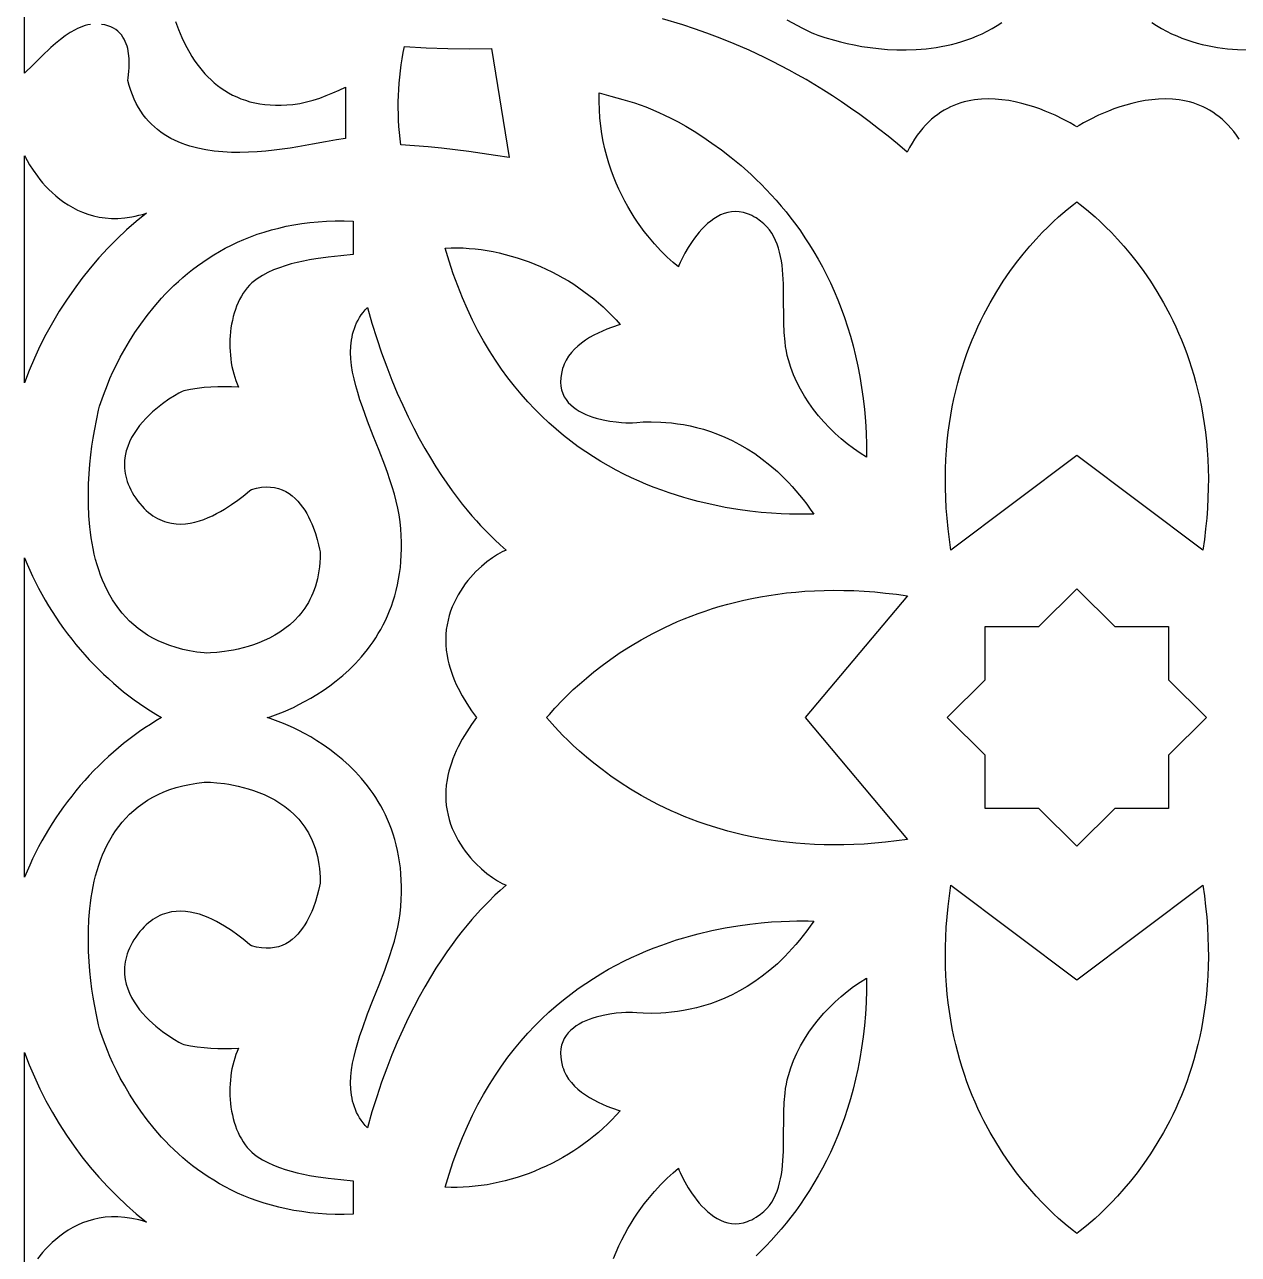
# Model space of a CAD drawing. Extents: x -270 to 270, y -847 to 847.
# Drawn here: x -67.5 to 10.4, y 166.7 to 245.7 of the extents above; entities that cross this region are included whole.
import ezdxf

# ---------------------------------------------------------------- set-up
doc = ezdxf.new("R2010")
doc.units = 0
doc.layers.add('LAYER_1', color=18, linetype='CONTINUOUS')

msp = doc.modelspace()

# ---------------------------------------------------------------- linework, layer by layer
at = {"layer": 'LAYER_1'}
for points in [[(-63.269, 245.667), (-63.44, 245.636), (-63.609, 245.594), (-63.776, 245.541), (-63.941, 245.48), (-64.105, 245.409), (-64.267, 245.329), (-64.586, 245.147), (-64.9, 244.937), (-65.208, 244.705), (-65.51, 244.454), (-65.807, 244.189), (-66.388, 243.635), (-66.951, 243.078), (-67.5, 242.554), (-67.5, 261.28)], [(-57.811, 245.851), (-57.623, 245.34), (-57.411, 244.833), (-57.174, 244.335), (-56.908, 243.849), (-56.765, 243.612), (-56.614, 243.379), (-56.456, 243.152), (-56.29, 242.931), (-56.115, 242.715), (-55.933, 242.506), (-55.742, 242.305), (-55.543, 242.111), (-55.335, 241.926), (-55.119, 241.749), (-54.893, 241.582), (-54.658, 241.424), (-54.413, 241.277), (-54.159, 241.141), (-53.895, 241.016), (-53.621, 240.903), (-53.336, 240.803), (-53.042, 240.715), (-52.736, 240.641), (-52.42, 240.581), (-52.093, 240.535), (-51.755, 240.504), (-51.406, 240.489), (-51.045, 240.49), (-50.672, 240.508), (-50.288, 240.542), (-49.851, 240.606), (-49.418, 240.697), (-48.99, 240.813), (-48.566, 240.95), (-48.147, 241.106), (-47.734, 241.277), (-47.326, 241.461), (-46.924, 241.654), (-46.924, 238.359), (-47.494, 238.272), (-48.206, 238.141), (-49.038, 237.984), (-49.968, 237.82), (-50.463, 237.74), (-50.974, 237.667), (-51.499, 237.6), (-52.035, 237.544), (-52.58, 237.5), (-53.13, 237.47), (-53.683, 237.457), (-54.235, 237.463), (-54.786, 237.491), (-55.331, 237.542), (-55.868, 237.62), (-56.394, 237.726), (-56.652, 237.791), (-56.906, 237.863), (-57.157, 237.944), (-57.403, 238.034), (-57.644, 238.132), (-57.88, 238.239), (-58.111, 238.356), (-58.336, 238.483), (-58.555, 238.619), (-58.768, 238.766), (-58.974, 238.924), (-59.172, 239.092), (-59.364, 239.272), (-59.547, 239.463), (-59.723, 239.666), (-59.89, 239.881), (-60.048, 240.108), (-60.197, 240.348), (-60.336, 240.601), (-60.466, 240.868), (-60.585, 241.147), (-60.694, 241.441), (-60.792, 241.749), (-60.879, 242.071), (-60.862, 242.25), (-60.817, 242.643), (-60.799, 242.899), (-60.791, 243.183), (-60.799, 243.487), (-60.83, 243.801), (-60.888, 244.117), (-60.93, 244.274), (-60.981, 244.427), (-61.041, 244.577), (-61.112, 244.722), (-61.195, 244.862), (-61.29, 244.994), (-61.397, 245.118), (-61.518, 245.234), (-61.654, 245.339), (-61.804, 245.433), (-61.97, 245.514), (-62.152, 245.582), (-62.352, 245.636), (-62.569, 245.674)], [(10.403, 238.314), (10.234, 238.561), (10.06, 238.794), (9.881, 239.012), (9.698, 239.215), (9.51, 239.406), (9.318, 239.583), (9.122, 239.746), (8.923, 239.898), (8.721, 240.037), (8.515, 240.164), (8.307, 240.279), (8.096, 240.383), (7.882, 240.477), (7.667, 240.559), (7.45, 240.632), (7.232, 240.695), (7.012, 240.748), (6.791, 240.793), (6.57, 240.828), (6.348, 240.855), (6.126, 240.875), (5.682, 240.89), (5.24, 240.878), (4.803, 240.84), (4.372, 240.781), (3.949, 240.702), (3.536, 240.606), (3.136, 240.497), (2.751, 240.376), (2.382, 240.248), (2.031, 240.114), (1.701, 239.978), (1.394, 239.842), (0.856, 239.582), (0.434, 239.359), (0.143, 239.193), (-0.001, 239.108), (-0.145, 239.193), (-0.435, 239.359), (-0.858, 239.582), (-1.396, 239.842), (-1.703, 239.978), (-2.033, 240.114), (-2.383, 240.248), (-2.752, 240.376), (-3.138, 240.497), (-3.538, 240.606), (-3.95, 240.702), (-4.373, 240.781), (-4.805, 240.84), (-5.242, 240.878), (-5.684, 240.89), (-6.128, 240.875), (-6.35, 240.855), (-6.572, 240.828), (-6.793, 240.793), (-7.014, 240.748), (-7.234, 240.695), (-7.452, 240.632), (-7.669, 240.559), (-7.884, 240.477), (-8.097, 240.383), (-8.308, 240.279), (-8.517, 240.164), (-8.722, 240.037), (-8.925, 239.898), (-9.124, 239.746), (-9.32, 239.583), (-9.512, 239.406), (-9.7, 239.215), (-9.883, 239.012), (-10.062, 238.794), (-10.236, 238.561), (-10.405, 238.314), (-10.569, 238.052), (-10.727, 237.774), (-10.879, 237.481), (-11.496, 238.003), (-12.109, 238.504), (-12.717, 238.983), (-13.321, 239.443), (-13.919, 239.883), (-14.512, 240.303), (-15.098, 240.704), (-15.678, 241.087), (-16.251, 241.452), (-16.816, 241.8), (-17.374, 242.13), (-17.924, 242.444), (-18.465, 242.743), (-18.997, 243.025), (-19.52, 243.293), (-20.033, 243.547), (-21.028, 244.012), (-21.98, 244.425), (-22.884, 244.79), (-23.737, 245.111), (-24.537, 245.392), (-25.28, 245.636), (-26.582, 246.032)], [(-18.597, 245.971), (-17.597, 245.43), (-17.181, 245.218), (-16.997, 245.133), (-16.829, 245.066), (-16.611, 244.986), (-16.174, 244.839), (-15.541, 244.652), (-15.16, 244.552), (-14.739, 244.452), (-14.281, 244.355), (-13.79, 244.264), (-13.269, 244.184), (-12.72, 244.118), (-12.147, 244.068), (-11.553, 244.039), (-10.941, 244.033), (-10.314, 244.053), (-9.674, 244.105), (-9.351, 244.143), (-9.026, 244.19), (-8.7, 244.246), (-8.372, 244.311), (-8.044, 244.387), (-7.715, 244.474), (-7.386, 244.571), (-7.058, 244.68), (-6.731, 244.8), (-6.405, 244.933), (-6.08, 245.078), (-5.757, 245.236), (-5.437, 245.408), (-5.12, 245.594), (-4.805, 245.794)], [(4.803, 245.794), (5.118, 245.594), (5.435, 245.408), (5.756, 245.236), (6.078, 245.078), (6.403, 244.933), (6.729, 244.8), (7.056, 244.68), (7.385, 244.571), (7.713, 244.474), (8.042, 244.387), (8.37, 244.311), (8.698, 244.246), (9.025, 244.19), (9.35, 244.143), (9.673, 244.105), (10.312, 244.053), (10.939, 244.033)], [(-29.722, 166.477), (-29.555, 166.889), (-29.379, 167.287), (-29.195, 167.672), (-29.003, 168.044), (-28.804, 168.402), (-28.6, 168.747), (-28.391, 169.078), (-28.179, 169.396), (-27.964, 169.7), (-27.748, 169.99), (-27.531, 170.267), (-27.1, 170.78), (-26.679, 171.236), (-26.276, 171.638), (-25.9, 171.983), (-25.557, 172.271), (-25.525, 172.179), (-25.444, 171.991), (-25.317, 171.724), (-25.145, 171.397), (-24.931, 171.028), (-24.676, 170.635), (-24.534, 170.435), (-24.383, 170.235), (-24.222, 170.039), (-24.052, 169.847), (-23.873, 169.663), (-23.686, 169.489), (-23.49, 169.327), (-23.286, 169.179), (-23.075, 169.047), (-22.856, 168.935), (-22.629, 168.843), (-22.395, 168.774), (-22.154, 168.731), (-21.907, 168.715), (-21.653, 168.729), (-21.393, 168.776), (-21.26, 168.812), (-21.126, 168.857), (-20.991, 168.911), (-20.854, 168.974), (-20.716, 169.048), (-20.577, 169.131), (-20.294, 169.329), (-20.085, 169.504), (-19.896, 169.693), (-19.727, 169.894), (-19.577, 170.108), (-19.444, 170.333), (-19.328, 170.568), (-19.226, 170.814), (-19.139, 171.069), (-19.065, 171.332), (-19.003, 171.604), (-18.952, 171.883), (-18.911, 172.168), (-18.854, 172.756), (-18.824, 173.363), (-18.809, 174.609), (-18.807, 175.239), (-18.797, 175.865), (-18.771, 176.483), (-18.719, 177.088), (-18.681, 177.383), (-18.634, 177.673), (-18.576, 177.956), (-18.507, 178.233), (-18.356, 178.718), (-18.176, 179.195), (-17.969, 179.662), (-17.735, 180.119), (-17.477, 180.565), (-17.196, 180.998), (-16.894, 181.419), (-16.573, 181.826), (-16.233, 182.218), (-15.877, 182.595), (-15.507, 182.955), (-15.123, 183.299), (-14.728, 183.624), (-14.322, 183.93), (-13.909, 184.216), (-13.489, 184.482), (-13.496, 183.692), (-13.523, 182.92), (-13.568, 182.164), (-13.631, 181.426), (-13.711, 180.704), (-13.809, 179.999), (-13.922, 179.311), (-14.05, 178.639), (-14.194, 177.982), (-14.352, 177.342), (-14.524, 176.718), (-14.709, 176.109), (-14.906, 175.516), (-15.116, 174.938), (-15.336, 174.375), (-15.568, 173.827), (-15.81, 173.294), (-16.061, 172.776), (-16.321, 172.272), (-16.59, 171.783), (-16.866, 171.308), (-17.149, 170.847), (-17.44, 170.399), (-17.736, 169.966), (-18.037, 169.545), (-18.343, 169.139), (-18.654, 168.745), (-18.968, 168.365), (-19.285, 167.997), (-19.605, 167.643), (-19.926, 167.3), (-20.249, 166.97), (-20.572, 166.653)], [(-67.5, 165.145), (-67.5, 179.71), (-67.2, 178.918), (-66.871, 178.134), (-66.513, 177.361), (-66.128, 176.6), (-65.716, 175.851), (-65.278, 175.116), (-64.816, 174.397), (-64.33, 173.694), (-63.82, 173.009), (-63.289, 172.343), (-62.736, 171.697), (-62.164, 171.074), (-61.572, 170.473), (-60.962, 169.897), (-60.334, 169.347), (-59.69, 168.823), (-59.931, 168.896), (-60.168, 168.96), (-60.631, 169.059), (-61.078, 169.124), (-61.51, 169.155), (-61.926, 169.155), (-62.326, 169.126), (-62.712, 169.07), (-63.081, 168.99), (-63.436, 168.887), (-63.776, 168.764), (-64.1, 168.622), (-64.409, 168.464), (-64.703, 168.292), (-64.982, 168.107), (-65.246, 167.913), (-65.495, 167.711), (-65.73, 167.504), (-65.949, 167.292), (-66.154, 167.08), (-66.344, 166.868), (-66.681, 166.454)]]:
    msp.add_lwpolyline(points, dxfattribs=at)
for points in [[(-41.743, 244.174), (-40.345, 244.13), (-38.947, 244.115), (-37.549, 244.13), (-36.42, 237.127), (-37.283, 237.269), (-38.148, 237.4), (-39.014, 237.52), (-39.882, 237.629), (-40.752, 237.726), (-41.622, 237.812), (-42.493, 237.887), (-43.365, 237.951), (-43.414, 238.341), (-43.454, 238.734), (-43.486, 239.128), (-43.51, 239.523), (-43.525, 239.919), (-43.532, 240.316), (-43.53, 240.713), (-43.52, 241.109), (-43.502, 241.506), (-43.475, 241.902), (-43.44, 242.297), (-43.396, 242.69), (-43.345, 243.083), (-43.284, 243.473), (-43.216, 243.861), (-43.139, 244.247)], [(-29.888, 241.075), (-29.135, 240.865), (-28.387, 240.641), (-28.016, 240.517), (-27.649, 240.383), (-27.356, 240.266), (-26.807, 240.026), (-26.448, 239.856), (-26.039, 239.652), (-25.584, 239.411), (-25.089, 239.133), (-24.559, 238.817), (-23.998, 238.461), (-23.41, 238.063), (-22.802, 237.623), (-22.176, 237.139), (-21.539, 236.61), (-20.895, 236.035), (-20.572, 235.729), (-20.249, 235.412), (-19.926, 235.082), (-19.605, 234.74), (-19.285, 234.385), (-18.968, 234.017), (-18.654, 233.637), (-18.343, 233.243), (-18.037, 232.837), (-17.736, 232.417), (-17.44, 231.983), (-17.149, 231.536), (-16.866, 231.074), (-16.59, 230.599), (-16.321, 230.11), (-16.061, 229.606), (-15.81, 229.088), (-15.568, 228.555), (-15.336, 228.007), (-15.116, 227.444), (-14.906, 226.866), (-14.709, 226.273), (-14.524, 225.664), (-14.352, 225.04), (-14.194, 224.4), (-14.05, 223.744), (-13.922, 223.071), (-13.809, 222.383), (-13.711, 221.678), (-13.631, 220.956), (-13.568, 220.218), (-13.523, 219.462), (-13.496, 218.69), (-13.489, 217.9), (-13.909, 218.166), (-14.322, 218.452), (-14.728, 218.758), (-15.123, 219.084), (-15.507, 219.427), (-15.877, 219.787), (-16.233, 220.164), (-16.573, 220.556), (-16.894, 220.963), (-17.196, 221.384), (-17.477, 221.817), (-17.735, 222.263), (-17.969, 222.72), (-18.176, 223.187), (-18.356, 223.664), (-18.507, 224.149), (-18.576, 224.426), (-18.634, 224.71), (-18.681, 224.999), (-18.719, 225.294), (-18.771, 225.899), (-18.797, 226.517), (-18.807, 227.143), (-18.809, 227.773), (-18.824, 229.02), (-18.854, 229.626), (-18.911, 230.214), (-18.952, 230.5), (-19.003, 230.778), (-19.065, 231.05), (-19.139, 231.313), (-19.226, 231.568), (-19.328, 231.814), (-19.444, 232.049), (-19.577, 232.274), (-19.727, 232.488), (-19.896, 232.689), (-20.085, 232.878), (-20.294, 233.053), (-20.577, 233.251), (-20.716, 233.335), (-20.854, 233.408), (-20.991, 233.471), (-21.126, 233.526), (-21.26, 233.57), (-21.393, 233.606), (-21.653, 233.653), (-21.907, 233.667), (-22.154, 233.652), (-22.395, 233.608), (-22.629, 233.54), (-22.856, 233.448), (-23.075, 233.335), (-23.286, 233.203), (-23.49, 233.055), (-23.686, 232.893), (-23.873, 232.719), (-24.052, 232.535), (-24.222, 232.344), (-24.383, 232.147), (-24.534, 231.948), (-24.676, 231.747), (-24.931, 231.354), (-25.145, 230.985), (-25.317, 230.658), (-25.444, 230.392), (-25.525, 230.203), (-25.557, 230.111), (-25.9, 230.4), (-26.276, 230.745), (-26.679, 231.146), (-27.1, 231.603), (-27.531, 232.115), (-27.748, 232.392), (-27.964, 232.682), (-28.179, 232.986), (-28.391, 233.304), (-28.6, 233.635), (-28.804, 233.98), (-29.003, 234.338), (-29.195, 234.71), (-29.379, 235.095), (-29.555, 235.493), (-29.722, 235.905), (-29.878, 236.329), (-30.023, 236.767), (-30.155, 237.218), (-30.273, 237.682), (-30.377, 238.159), (-30.465, 238.649), (-30.537, 239.152), (-30.591, 239.668), (-30.627, 240.197), (-30.643, 240.738), (-30.639, 241.292)], [(-67.45, 237.133), (-67.343, 236.933), (-67.18, 236.654), (-66.959, 236.313), (-66.681, 235.928), (-66.52, 235.724), (-66.344, 235.514), (-66.154, 235.302), (-65.949, 235.09), (-65.73, 234.879), (-65.495, 234.671), (-65.246, 234.469), (-64.982, 234.275), (-64.703, 234.091), (-64.409, 233.918), (-64.1, 233.76), (-63.776, 233.619), (-63.436, 233.495), (-63.081, 233.392), (-62.712, 233.312), (-62.326, 233.256), (-61.926, 233.227), (-61.51, 233.227), (-61.078, 233.258), (-60.631, 233.323), (-60.402, 233.368), (-60.168, 233.422), (-59.931, 233.486), (-59.69, 233.559), (-60.334, 233.036), (-60.962, 232.485), (-61.572, 231.909), (-62.164, 231.308), (-62.736, 230.685), (-63.289, 230.039), (-63.82, 229.374), (-64.33, 228.689), (-64.816, 227.986), (-65.278, 227.266), (-65.716, 226.531), (-66.128, 225.782), (-66.513, 225.021), (-66.871, 224.248), (-67.2, 223.465), (-67.5, 222.672), (-67.5, 237.237)], [(0.216, 234.125), (0.616, 233.802), (1.169, 233.323), (1.494, 233.025), (1.845, 232.688), (2.218, 232.31), (2.611, 231.892), (3.018, 231.434), (3.436, 230.935), (3.862, 230.395), (4.29, 229.813), (4.718, 229.19), (5.14, 228.524), (5.555, 227.817), (5.957, 227.067), (6.152, 226.676), (6.342, 226.274), (6.527, 225.861), (6.707, 225.438), (6.881, 225.004), (7.048, 224.558), (7.208, 224.102), (7.36, 223.635), (7.505, 223.157), (7.641, 222.668), (7.768, 222.168), (7.885, 221.656), (7.993, 221.134), (8.09, 220.6), (8.176, 220.055), (8.251, 219.499), (8.314, 218.932), (8.364, 218.353), (8.401, 217.763), (8.425, 217.161), (8.436, 216.548), (8.431, 215.924), (8.412, 215.288), (8.378, 214.641), (8.328, 213.981), (8.261, 213.311), (8.178, 212.628), (8.077, 211.934), (-0.001, 218.017), (-8.079, 211.934), (-8.179, 212.628), (-8.263, 213.311), (-8.329, 213.981), (-8.38, 214.641), (-8.414, 215.288), (-8.433, 215.924), (-8.437, 216.548), (-8.427, 217.161), (-8.403, 217.763), (-8.366, 218.353), (-8.315, 218.932), (-8.253, 219.499), (-8.178, 220.055), (-8.092, 220.6), (-7.995, 221.134), (-7.887, 221.656), (-7.769, 222.168), (-7.642, 222.668), (-7.506, 223.157), (-7.362, 223.635), (-7.209, 224.102), (-7.049, 224.558), (-6.882, 225.004), (-6.709, 225.438), (-6.529, 225.861), (-6.344, 226.274), (-6.153, 226.676), (-5.958, 227.067), (-5.556, 227.817), (-5.142, 228.524), (-4.719, 229.19), (-4.292, 229.813), (-3.863, 230.395), (-3.438, 230.935), (-3.02, 231.434), (-2.612, 231.892), (-2.22, 232.31), (-1.846, 232.688), (-1.495, 233.025), (-1.171, 233.323), (-0.618, 233.802), (-0.217, 234.125), (-0.001, 234.296)], [(-46.42, 233.051), (-46.42, 230.908), (-47.215, 230.827), (-48.018, 230.739), (-48.822, 230.631), (-49.222, 230.566), (-49.619, 230.491), (-50.012, 230.405), (-50.401, 230.305), (-50.783, 230.192), (-51.159, 230.062), (-51.528, 229.914), (-51.887, 229.747), (-52.237, 229.559), (-52.576, 229.349), (-52.75, 229.224), (-52.914, 229.085), (-53.069, 228.935), (-53.215, 228.774), (-53.351, 228.601), (-53.478, 228.419), (-53.596, 228.227), (-53.705, 228.027), (-53.806, 227.819), (-53.897, 227.603), (-53.979, 227.381), (-54.053, 227.153), (-54.118, 226.92), (-54.174, 226.682), (-54.222, 226.44), (-54.261, 226.195), (-54.292, 225.948), (-54.314, 225.699), (-54.328, 225.449), (-54.334, 225.198), (-54.332, 224.948), (-54.321, 224.698), (-54.302, 224.45), (-54.275, 224.205), (-54.241, 223.962), (-54.198, 223.724), (-54.147, 223.489), (-54.089, 223.26), (-54.023, 223.036), (-53.949, 222.819), (-53.868, 222.609), (-53.779, 222.406), (-54.22, 222.422), (-54.662, 222.427), (-55.104, 222.421), (-55.546, 222.403), (-55.987, 222.369), (-56.426, 222.32), (-56.862, 222.252), (-57.294, 222.165), (-57.397, 222.122), (-57.604, 222.014), (-57.895, 221.845), (-58.251, 221.617), (-58.651, 221.332), (-59.077, 220.994), (-59.293, 220.805), (-59.507, 220.605), (-59.718, 220.392), (-59.923, 220.168), (-60.12, 219.932), (-60.305, 219.685), (-60.477, 219.428), (-60.633, 219.161), (-60.771, 218.883), (-60.888, 218.596), (-60.981, 218.3), (-61.049, 217.994), (-61.088, 217.68), (-61.096, 217.358), (-61.088, 217.194), (-61.072, 217.028), (-61.046, 216.86), (-61.011, 216.69), (-60.967, 216.519), (-60.913, 216.346), (-60.848, 216.171), (-60.774, 215.994), (-60.688, 215.815), (-60.591, 215.636), (-60.483, 215.454), (-60.364, 215.271), (-60.234, 215.09), (-60.102, 214.921), (-59.969, 214.764), (-59.832, 214.618), (-59.694, 214.484), (-59.555, 214.36), (-59.413, 214.247), (-59.27, 214.145), (-59.125, 214.053), (-58.98, 213.97), (-58.833, 213.897), (-58.685, 213.833), (-58.536, 213.777), (-58.386, 213.731), (-58.085, 213.662), (-57.783, 213.624), (-57.481, 213.615), (-57.179, 213.631), (-56.879, 213.672), (-56.582, 213.733), (-56.29, 213.814), (-56.002, 213.911), (-55.72, 214.023), (-55.446, 214.147), (-55.181, 214.28), (-54.925, 214.42), (-54.679, 214.565), (-54.224, 214.861), (-53.824, 215.147), (-53.488, 215.406), (-53.224, 215.618), (-53.042, 215.765), (-52.95, 215.828), (-52.622, 215.917), (-52.31, 215.972), (-52.014, 215.995), (-51.732, 215.987), (-51.465, 215.952), (-51.213, 215.89), (-50.975, 215.805), (-50.75, 215.697), (-50.538, 215.569), (-50.34, 215.423), (-50.154, 215.261), (-49.98, 215.085), (-49.819, 214.897), (-49.668, 214.7), (-49.529, 214.494), (-49.401, 214.282), (-49.283, 214.066), (-49.176, 213.849), (-49.078, 213.631), (-48.99, 213.415), (-48.84, 212.999), (-48.724, 212.615), (-48.638, 212.28), (-48.581, 212.009), (-48.548, 211.82), (-48.538, 211.727), (-48.543, 211.434), (-48.557, 211.149), (-48.582, 210.873), (-48.616, 210.607), (-48.66, 210.349), (-48.712, 210.099), (-48.773, 209.858), (-48.842, 209.625), (-48.919, 209.4), (-49.003, 209.183), (-49.095, 208.974), (-49.194, 208.772), (-49.299, 208.578), (-49.411, 208.392), (-49.528, 208.213), (-49.652, 208.04), (-49.78, 207.875), (-49.914, 207.717), (-50.195, 207.42), (-50.492, 207.149), (-50.803, 206.902), (-51.126, 206.678), (-51.457, 206.476), (-51.794, 206.296), (-52.134, 206.135), (-52.476, 205.993), (-52.815, 205.869), (-53.151, 205.761), (-53.48, 205.669), (-53.8, 205.59), (-54.108, 205.525), (-54.401, 205.472), (-54.678, 205.429), (-55.171, 205.372), (-55.565, 205.343), (-55.84, 205.336), (-55.977, 205.339), (-56.457, 205.398), (-56.917, 205.476), (-57.357, 205.571), (-57.778, 205.684), (-58.18, 205.814), (-58.564, 205.96), (-58.929, 206.122), (-59.276, 206.299), (-59.607, 206.49), (-59.92, 206.695), (-60.216, 206.913), (-60.496, 207.143), (-60.761, 207.386), (-61.01, 207.64), (-61.244, 207.904), (-61.463, 208.179), (-61.669, 208.463), (-61.86, 208.756), (-62.038, 209.057), (-62.203, 209.365), (-62.356, 209.681), (-62.496, 210.003), (-62.625, 210.331), (-62.742, 210.664), (-62.848, 211.002), (-62.944, 211.343), (-63.029, 211.688), (-63.105, 212.036), (-63.171, 212.385), (-63.228, 212.737), (-63.277, 213.089), (-63.318, 213.441), (-63.376, 214.144), (-63.406, 214.84), (-63.411, 215.525), (-63.395, 216.194), (-63.361, 216.842), (-63.311, 217.463), (-63.249, 218.054), (-63.179, 218.609), (-63.103, 219.123), (-63.025, 219.591), (-62.875, 220.371), (-62.754, 220.909), (-62.688, 221.167), (-62.611, 221.414), (-62.449, 221.888), (-62.192, 222.553), (-62.025, 222.947), (-61.832, 223.375), (-61.611, 223.835), (-61.361, 224.32), (-61.081, 224.828), (-60.77, 225.354), (-60.427, 225.894), (-60.051, 226.443), (-59.641, 226.997), (-59.196, 227.552), (-58.714, 228.103), (-58.459, 228.376), (-58.195, 228.647), (-57.921, 228.914), (-57.638, 229.178), (-57.344, 229.438), (-57.041, 229.694), (-56.727, 229.944), (-56.404, 230.189), (-56.069, 230.427), (-55.725, 230.658), (-55.369, 230.883), (-55.003, 231.099), (-54.626, 231.308), (-54.238, 231.507), (-53.839, 231.697), (-53.429, 231.877), (-53.007, 232.046), (-52.573, 232.204), (-52.128, 232.351), (-51.671, 232.486), (-51.202, 232.608), (-50.721, 232.717), (-50.227, 232.813), (-49.721, 232.894), (-49.203, 232.96), (-48.672, 233.011), (-48.129, 233.046), (-47.572, 233.065), (-47.003, 233.067)], [(-39.375, 231.327), (-38.989, 231.304), (-38.601, 231.268), (-38.214, 231.221), (-37.826, 231.162), (-37.439, 231.091), (-37.052, 231.009), (-36.667, 230.916), (-36.283, 230.812), (-35.901, 230.698), (-35.521, 230.572), (-35.144, 230.437), (-34.771, 230.291), (-34.4, 230.135), (-34.034, 229.969), (-33.673, 229.793), (-33.316, 229.608), (-32.964, 229.413), (-32.618, 229.21), (-32.278, 228.997), (-31.944, 228.775), (-31.617, 228.545), (-31.297, 228.306), (-30.985, 228.059), (-30.681, 227.804), (-30.386, 227.541), (-30.099, 227.27), (-29.821, 226.992), (-29.554, 226.706), (-29.296, 226.413), (-29.857, 226.227), (-30.142, 226.118), (-30.427, 225.999), (-30.711, 225.869), (-30.989, 225.727), (-31.26, 225.573), (-31.522, 225.407), (-31.772, 225.229), (-32.008, 225.037), (-32.227, 224.832), (-32.427, 224.614), (-32.605, 224.381), (-32.759, 224.134), (-32.887, 223.872), (-32.941, 223.735), (-32.987, 223.595), (-33.064, 223.281), (-33.108, 222.987), (-33.119, 222.711), (-33.101, 222.454), (-33.054, 222.214), (-32.981, 221.991), (-32.885, 221.785), (-32.766, 221.594), (-32.628, 221.418), (-32.471, 221.257), (-32.299, 221.109), (-32.114, 220.975), (-31.916, 220.853), (-31.709, 220.743), (-31.494, 220.644), (-31.274, 220.557), (-31.05, 220.479), (-30.825, 220.411), (-30.378, 220.3), (-29.95, 220.22), (-29.557, 220.166), (-29.215, 220.132), (-28.941, 220.113), (-28.661, 220.103), (-28.509, 220.112), (-28.225, 220.136), (-27.82, 220.161), (-27.306, 220.173), (-26.695, 220.157), (-26.356, 220.135), (-25.997, 220.101), (-25.62, 220.053), (-25.226, 219.99), (-24.816, 219.91), (-24.392, 219.811), (-23.956, 219.691), (-23.508, 219.549), (-23.05, 219.383), (-22.584, 219.191), (-22.112, 218.972), (-21.634, 218.723), (-21.152, 218.443), (-20.667, 218.131), (-20.182, 217.784), (-19.697, 217.401), (-19.214, 216.98), (-18.734, 216.519), (-18.496, 216.273), (-18.26, 216.017), (-18.024, 215.75), (-17.791, 215.472), (-17.56, 215.183), (-17.33, 214.882), (-17.103, 214.57), (-16.879, 214.245), (-17.245, 214.239), (-17.957, 214.236), (-18.429, 214.245), (-18.972, 214.267), (-19.58, 214.303), (-20.248, 214.36), (-20.97, 214.439), (-21.742, 214.546), (-22.558, 214.684), (-23.412, 214.856), (-24.301, 215.066), (-24.756, 215.187), (-25.217, 215.318), (-25.684, 215.461), (-26.157, 215.616), (-26.633, 215.784), (-27.114, 215.964), (-27.597, 216.157), (-28.083, 216.365), (-28.571, 216.586), (-29.06, 216.823), (-29.549, 217.074), (-30.038, 217.341), (-30.527, 217.625), (-31.013, 217.925), (-31.498, 218.242), (-31.98, 218.576), (-32.458, 218.929), (-32.932, 219.3), (-33.401, 219.69), (-33.865, 220.099), (-34.323, 220.529), (-34.774, 220.978), (-35.217, 221.449), (-35.652, 221.941), (-36.079, 222.454), (-36.496, 222.99), (-36.903, 223.548), (-37.299, 224.13), (-37.684, 224.735), (-38.057, 225.365), (-38.417, 226.019), (-38.763, 226.698), (-39.096, 227.402), (-39.414, 228.133), (-39.716, 228.89), (-40.002, 229.674), (-40.272, 230.485), (-40.525, 231.324), (-40.143, 231.338), (-39.76, 231.339)], [(-45.22, 226.498), (-44.915, 225.524), (-44.599, 224.59), (-44.273, 223.694), (-43.938, 222.836), (-43.596, 222.016), (-43.248, 221.233), (-42.896, 220.486), (-42.54, 219.775), (-42.183, 219.1), (-41.825, 218.459), (-41.468, 217.851), (-41.113, 217.278), (-40.762, 216.737), (-40.416, 216.228), (-40.076, 215.751), (-39.744, 215.306), (-39.421, 214.89), (-39.109, 214.505), (-38.808, 214.149), (-38.521, 213.821), (-38.248, 213.522), (-37.75, 213.005), (-37.328, 212.594), (-36.99, 212.283), (-36.614, 211.945), (-36.875, 211.825), (-37.172, 211.659), (-37.496, 211.448), (-37.839, 211.194), (-38.192, 210.898), (-38.547, 210.56), (-38.723, 210.376), (-38.897, 210.182), (-39.067, 209.979), (-39.232, 209.766), (-39.391, 209.544), (-39.544, 209.312), (-39.689, 209.071), (-39.826, 208.822), (-39.952, 208.563), (-40.068, 208.296), (-40.172, 208.02), (-40.263, 207.736), (-40.34, 207.444), (-40.402, 207.144), (-40.449, 206.835), (-40.478, 206.519), (-40.489, 206.196), (-40.481, 205.864), (-40.452, 205.526), (-40.403, 205.18), (-40.35, 204.907), (-40.286, 204.637), (-40.21, 204.369), (-40.125, 204.104), (-40.03, 203.842), (-39.926, 203.582), (-39.814, 203.326), (-39.693, 203.073), (-39.43, 202.578), (-39.142, 202.099), (-38.833, 201.636), (-38.507, 201.191), (-38.833, 200.746), (-39.142, 200.284), (-39.43, 199.804), (-39.693, 199.309), (-39.814, 199.056), (-39.926, 198.8), (-40.03, 198.541), (-40.125, 198.278), (-40.21, 198.013), (-40.286, 197.745), (-40.35, 197.475), (-40.403, 197.202), (-40.452, 196.856), (-40.481, 196.518), (-40.489, 196.187), (-40.478, 195.863), (-40.449, 195.547), (-40.402, 195.238), (-40.34, 194.938), (-40.263, 194.646), (-40.172, 194.362), (-40.068, 194.086), (-39.952, 193.819), (-39.826, 193.56), (-39.689, 193.311), (-39.544, 193.07), (-39.391, 192.838), (-39.232, 192.616), (-39.067, 192.403), (-38.897, 192.2), (-38.723, 192.006), (-38.547, 191.822), (-38.192, 191.485), (-37.839, 191.188), (-37.496, 190.934), (-37.172, 190.723), (-36.875, 190.557), (-36.614, 190.437), (-36.99, 190.099), (-37.328, 189.788), (-37.75, 189.377), (-38.248, 188.86), (-38.808, 188.234), (-39.109, 187.877), (-39.421, 187.492), (-39.744, 187.077), (-40.076, 186.631), (-40.416, 186.154), (-40.762, 185.645), (-41.113, 185.104), (-41.468, 184.531), (-41.825, 183.924), (-42.183, 183.283), (-42.54, 182.607), (-42.896, 181.896), (-43.248, 181.149), (-43.596, 180.366), (-43.938, 179.546), (-44.273, 178.688), (-44.599, 177.792), (-44.915, 176.858), (-45.22, 175.884), (-45.512, 174.87), (-45.654, 175.026), (-45.784, 175.186), (-45.904, 175.349), (-46.013, 175.515), (-46.111, 175.685), (-46.199, 175.859), (-46.278, 176.035), (-46.346, 176.215), (-46.406, 176.398), (-46.456, 176.584), (-46.498, 176.773), (-46.531, 176.964), (-46.556, 177.159), (-46.573, 177.355), (-46.584, 177.757), (-46.567, 178.168), (-46.523, 178.587), (-46.456, 179.015), (-46.366, 179.45), (-46.257, 179.892), (-46.131, 180.34), (-45.989, 180.793), (-45.835, 181.25), (-45.496, 182.176), (-45.132, 183.113), (-44.76, 184.053), (-44.399, 184.992), (-44.066, 185.925), (-43.915, 186.387), (-43.778, 186.845), (-43.657, 187.298), (-43.554, 187.747), (-43.471, 188.189), (-43.411, 188.625), (-43.367, 189.074), (-43.338, 189.513), (-43.324, 189.941), (-43.323, 190.36), (-43.335, 190.769), (-43.36, 191.169), (-43.397, 191.559), (-43.447, 191.939), (-43.508, 192.311), (-43.58, 192.672), (-43.662, 193.025), (-43.755, 193.369), (-43.858, 193.703), (-43.97, 194.029), (-44.091, 194.346), (-44.22, 194.654), (-44.357, 194.954), (-44.503, 195.245), (-44.655, 195.528), (-44.814, 195.803), (-44.979, 196.069), (-45.151, 196.328), (-45.327, 196.578), (-45.509, 196.82), (-45.696, 197.055), (-45.886, 197.282), (-46.278, 197.713), (-46.681, 198.115), (-47.093, 198.488), (-47.509, 198.833), (-47.926, 199.151), (-48.341, 199.443), (-48.749, 199.708), (-49.149, 199.95), (-49.536, 200.167), (-49.907, 200.36), (-50.258, 200.532), (-50.586, 200.682), (-50.887, 200.811), (-51.396, 201.009), (-51.758, 201.134), (-51.944, 201.191), (-51.758, 201.248), (-51.396, 201.373), (-50.887, 201.572), (-50.258, 201.85), (-49.907, 202.022), (-49.536, 202.216), (-49.149, 202.433), (-48.749, 202.674), (-48.341, 202.94), (-47.926, 203.231), (-47.509, 203.549), (-47.093, 203.894), (-46.681, 204.267), (-46.278, 204.669), (-45.886, 205.1), (-45.509, 205.562), (-45.327, 205.804), (-45.151, 206.055), (-44.979, 206.313), (-44.814, 206.579), (-44.655, 206.854), (-44.503, 207.137), (-44.357, 207.428), (-44.22, 207.728), (-44.091, 208.036), (-43.97, 208.353), (-43.858, 208.679), (-43.755, 209.014), (-43.662, 209.357), (-43.58, 209.71), (-43.508, 210.072), (-43.447, 210.443), (-43.397, 210.823), (-43.36, 211.213), (-43.335, 211.613), (-43.323, 212.022), (-43.324, 212.441), (-43.338, 212.87), (-43.367, 213.308), (-43.411, 213.757), (-43.471, 214.193), (-43.554, 214.636), (-43.657, 215.084), (-43.778, 215.538), (-43.915, 215.996), (-44.066, 216.458), (-44.228, 216.923), (-44.399, 217.39), (-44.76, 218.329), (-45.132, 219.27), (-45.496, 220.206), (-45.835, 221.132), (-45.989, 221.59), (-46.131, 222.043), (-46.257, 222.49), (-46.366, 222.932), (-46.456, 223.367), (-46.523, 223.795), (-46.567, 224.215), (-46.584, 224.625), (-46.573, 225.027), (-46.531, 225.418), (-46.498, 225.609), (-46.456, 225.798), (-46.406, 225.984), (-46.346, 226.167), (-46.278, 226.347), (-46.199, 226.523), (-46.111, 226.697), (-46.013, 226.867), (-45.904, 227.033), (-45.784, 227.197), (-45.654, 227.356), (-45.512, 227.512)], [(-67.339, 211.042), (-67.168, 210.649), (-66.989, 210.259), (-66.801, 209.872), (-66.604, 209.489), (-66.399, 209.109), (-66.186, 208.732), (-65.964, 208.36), (-65.735, 207.992), (-65.498, 207.629), (-65.254, 207.27), (-65.002, 206.916), (-64.743, 206.567), (-64.478, 206.224), (-64.205, 205.886), (-63.926, 205.553), (-63.641, 205.227), (-63.349, 204.907), (-63.051, 204.593), (-62.748, 204.286), (-62.439, 203.986), (-62.124, 203.692), (-61.804, 203.406), (-61.479, 203.127), (-61.149, 202.856), (-60.814, 202.593), (-60.475, 202.338), (-60.131, 202.091), (-59.784, 201.853), (-59.432, 201.623), (-59.076, 201.403), (-58.717, 201.191), (-59.076, 200.98), (-59.432, 200.759), (-59.784, 200.529), (-60.131, 200.291), (-60.475, 200.044), (-60.814, 199.789), (-61.149, 199.526), (-61.479, 199.255), (-61.804, 198.976), (-62.124, 198.69), (-62.439, 198.397), (-62.748, 198.096), (-63.051, 197.789), (-63.349, 197.475), (-63.641, 197.155), (-63.926, 196.829), (-64.205, 196.496), (-64.478, 196.158), (-64.743, 195.815), (-65.002, 195.466), (-65.254, 195.112), (-65.498, 194.753), (-65.735, 194.39), (-65.964, 194.022), (-66.186, 193.65), (-66.399, 193.274), (-66.604, 192.894), (-66.801, 192.51), (-66.989, 192.123), (-67.168, 191.733), (-67.339, 191.34), (-67.5, 190.944), (-67.5, 211.438)], [(-14.952, 209.358), (-14.301, 209.338), (-13.638, 209.303), (-12.964, 209.253), (-12.278, 209.186), (-11.58, 209.104), (-10.871, 209.004), (-17.421, 201.191), (-10.871, 193.378), (-11.58, 193.278), (-12.278, 193.196), (-12.964, 193.13), (-13.638, 193.079), (-14.301, 193.044), (-14.952, 193.024), (-15.592, 193.019), (-16.22, 193.027), (-16.838, 193.049), (-17.443, 193.085), (-18.038, 193.132), (-18.621, 193.192), (-19.192, 193.263), (-19.753, 193.346), (-20.302, 193.439), (-20.84, 193.543), (-21.367, 193.656), (-21.883, 193.779), (-22.387, 193.91), (-22.881, 194.049), (-23.363, 194.197), (-23.834, 194.351), (-24.295, 194.513), (-24.744, 194.681), (-25.182, 194.855), (-25.61, 195.034), (-26.026, 195.219), (-26.432, 195.408), (-26.827, 195.6), (-27.211, 195.797), (-27.946, 196.198), (-28.639, 196.609), (-29.289, 197.023), (-29.896, 197.439), (-30.461, 197.852), (-30.984, 198.258), (-31.465, 198.653), (-31.904, 199.034), (-32.302, 199.397), (-32.659, 199.738), (-32.974, 200.053), (-33.484, 200.591), (-33.832, 200.981), (-34.02, 201.191), (-33.832, 201.401), (-33.484, 201.791), (-32.974, 202.329), (-32.659, 202.644), (-32.302, 202.985), (-31.904, 203.348), (-31.465, 203.729), (-30.984, 204.125), (-30.461, 204.531), (-29.896, 204.943), (-29.289, 205.359), (-28.639, 205.774), (-27.946, 206.184), (-27.211, 206.585), (-26.432, 206.975), (-26.026, 207.163), (-25.61, 207.348), (-25.182, 207.527), (-24.744, 207.701), (-24.295, 207.869), (-23.834, 208.031), (-23.363, 208.185), (-22.881, 208.333), (-22.387, 208.472), (-21.883, 208.604), (-21.367, 208.726), (-20.84, 208.839), (-20.302, 208.943), (-19.753, 209.036), (-19.192, 209.119), (-18.621, 209.19), (-18.038, 209.25), (-17.443, 209.298), (-16.838, 209.333), (-16.22, 209.355), (-15.592, 209.363)], [(2.434, 207.028), (5.879, 207.031), (5.877, 203.609), (8.315, 201.191), (5.877, 198.773), (5.879, 195.351), (2.434, 195.354), (-0.001, 192.933), (-2.436, 195.354), (-5.881, 195.351), (-5.878, 198.773), (-8.316, 201.191), (-5.878, 203.609), (-5.881, 207.031), (-2.436, 207.028), (-0.001, 209.45)], [(-55.565, 197.039), (-55.171, 197.011), (-54.678, 196.953), (-54.401, 196.911), (-54.108, 196.857), (-53.8, 196.792), (-53.48, 196.713), (-53.151, 196.621), (-52.815, 196.513), (-52.476, 196.389), (-52.134, 196.247), (-51.794, 196.086), (-51.457, 195.906), (-51.126, 195.704), (-50.803, 195.481), (-50.492, 195.234), (-50.195, 194.962), (-49.914, 194.665), (-49.78, 194.507), (-49.652, 194.342), (-49.528, 194.17), (-49.411, 193.99), (-49.299, 193.804), (-49.194, 193.61), (-49.095, 193.408), (-49.003, 193.199), (-48.919, 192.982), (-48.842, 192.757), (-48.773, 192.524), (-48.712, 192.283), (-48.66, 192.034), (-48.616, 191.775), (-48.582, 191.509), (-48.557, 191.233), (-48.543, 190.949), (-48.538, 190.655), (-48.548, 190.562), (-48.581, 190.373), (-48.638, 190.103), (-48.724, 189.767), (-48.84, 189.383), (-48.99, 188.967), (-49.078, 188.751), (-49.176, 188.534), (-49.283, 188.316), (-49.401, 188.1), (-49.529, 187.888), (-49.668, 187.683), (-49.819, 187.485), (-49.98, 187.297), (-50.154, 187.121), (-50.34, 186.959), (-50.538, 186.813), (-50.75, 186.685), (-50.975, 186.578), (-51.213, 186.492), (-51.465, 186.43), (-51.732, 186.395), (-52.014, 186.388), (-52.31, 186.41), (-52.622, 186.465), (-52.95, 186.554), (-53.042, 186.617), (-53.224, 186.764), (-53.488, 186.976), (-53.824, 187.235), (-54.224, 187.522), (-54.679, 187.817), (-54.925, 187.962), (-55.181, 188.102), (-55.446, 188.236), (-55.72, 188.359), (-56.002, 188.471), (-56.29, 188.568), (-56.582, 188.649), (-56.879, 188.71), (-57.179, 188.751), (-57.481, 188.767), (-57.783, 188.758), (-58.085, 188.72), (-58.386, 188.651), (-58.536, 188.605), (-58.685, 188.55), (-58.833, 188.486), (-58.98, 188.412), (-59.125, 188.33), (-59.27, 188.237), (-59.413, 188.135), (-59.555, 188.022), (-59.694, 187.898), (-59.832, 187.764), (-59.969, 187.618), (-60.102, 187.461), (-60.234, 187.292), (-60.364, 187.111), (-60.483, 186.928), (-60.591, 186.747), (-60.688, 186.567), (-60.774, 186.388), (-60.848, 186.212), (-60.913, 186.037), (-60.967, 185.863), (-61.011, 185.692), (-61.046, 185.522), (-61.072, 185.354), (-61.088, 185.188), (-61.096, 185.024), (-61.088, 184.702), (-61.049, 184.388), (-60.981, 184.083), (-60.888, 183.786), (-60.771, 183.499), (-60.633, 183.222), (-60.477, 182.954), (-60.305, 182.697), (-60.12, 182.45), (-59.923, 182.214), (-59.718, 181.99), (-59.507, 181.777), (-59.293, 181.577), (-59.077, 181.388), (-58.651, 181.05), (-58.251, 180.766), (-57.895, 180.537), (-57.604, 180.368), (-57.397, 180.26), (-57.294, 180.217), (-56.862, 180.13), (-56.426, 180.062), (-55.987, 180.013), (-55.546, 179.98), (-55.104, 179.961), (-54.662, 179.955), (-54.22, 179.961), (-53.779, 179.976), (-53.868, 179.774), (-53.949, 179.563), (-54.023, 179.346), (-54.089, 179.122), (-54.147, 178.893), (-54.198, 178.659), (-54.241, 178.42), (-54.275, 178.177), (-54.302, 177.932), (-54.321, 177.684), (-54.332, 177.434), (-54.334, 177.184), (-54.328, 176.933), (-54.314, 176.683), (-54.292, 176.434), (-54.261, 176.187), (-54.222, 175.942), (-54.174, 175.7), (-54.118, 175.462), (-54.053, 175.229), (-53.979, 175.001), (-53.897, 174.779), (-53.806, 174.563), (-53.705, 174.355), (-53.596, 174.155), (-53.478, 173.963), (-53.351, 173.781), (-53.215, 173.609), (-53.069, 173.447), (-52.914, 173.297), (-52.75, 173.159), (-52.576, 173.033), (-52.237, 172.823), (-51.887, 172.635), (-51.528, 172.468), (-51.159, 172.32), (-50.783, 172.19), (-50.401, 172.077), (-50.012, 171.977), (-49.619, 171.891), (-49.222, 171.816), (-48.822, 171.751), (-48.018, 171.643), (-47.215, 171.555), (-46.42, 171.474), (-46.42, 169.331), (-47.003, 169.315), (-47.572, 169.317), (-48.129, 169.336), (-48.672, 169.371), (-49.203, 169.422), (-49.721, 169.489), (-50.227, 169.57), (-50.721, 169.665), (-51.202, 169.774), (-51.671, 169.896), (-52.128, 170.031), (-52.573, 170.178), (-53.007, 170.336), (-53.429, 170.506), (-53.839, 170.686), (-54.238, 170.875), (-54.626, 171.075), (-55.003, 171.283), (-55.369, 171.499), (-55.725, 171.724), (-56.069, 171.955), (-56.404, 172.194), (-56.727, 172.438), (-57.041, 172.688), (-57.344, 172.944), (-57.638, 173.204), (-57.921, 173.468), (-58.195, 173.735), (-58.459, 174.006), (-58.714, 174.279), (-59.196, 174.831), (-59.641, 175.385), (-60.051, 175.939), (-60.427, 176.488), (-60.77, 177.028), (-61.081, 177.554), (-61.361, 178.062), (-61.611, 178.548), (-61.832, 179.007), (-62.025, 179.436), (-62.192, 179.829), (-62.449, 180.494), (-62.611, 180.968), (-62.688, 181.216), (-62.754, 181.473), (-62.875, 182.011), (-63.025, 182.791), (-63.103, 183.259), (-63.179, 183.773), (-63.249, 184.328), (-63.311, 184.919), (-63.361, 185.541), (-63.395, 186.188), (-63.411, 186.857), (-63.406, 187.542), (-63.376, 188.239), (-63.318, 188.941), (-63.277, 189.294), (-63.228, 189.646), (-63.171, 189.997), (-63.105, 190.346), (-63.029, 190.694), (-62.944, 191.039), (-62.848, 191.38), (-62.742, 191.718), (-62.625, 192.051), (-62.496, 192.379), (-62.356, 192.701), (-62.203, 193.017), (-62.038, 193.325), (-61.86, 193.627), (-61.669, 193.919), (-61.463, 194.203), (-61.244, 194.478), (-61.01, 194.742), (-60.761, 194.996), (-60.496, 195.239), (-60.216, 195.469), (-59.92, 195.687), (-59.607, 195.892), (-59.276, 196.083), (-58.929, 196.26), (-58.564, 196.422), (-58.18, 196.568), (-57.778, 196.698), (-57.357, 196.811), (-56.917, 196.907), (-56.457, 196.984), (-55.977, 197.043), (-55.84, 197.046)], [(-0.001, 184.366), (8.077, 190.448), (8.178, 189.754), (8.261, 189.071), (8.328, 188.401), (8.378, 187.742), (8.412, 187.094), (8.431, 186.458), (8.436, 185.834), (8.425, 185.221), (8.401, 184.619), (8.364, 184.029), (8.314, 183.45), (8.251, 182.883), (8.176, 182.327), (8.09, 181.782), (7.993, 181.248), (7.885, 180.726), (7.768, 180.214), (7.641, 179.714), (7.505, 179.225), (7.36, 178.747), (7.208, 178.28), (7.048, 177.824), (6.881, 177.379), (6.707, 176.944), (6.527, 176.521), (6.342, 176.108), (6.152, 175.706), (5.957, 175.315), (5.555, 174.565), (5.14, 173.858), (4.718, 173.193), (4.29, 172.569), (3.862, 171.988), (3.436, 171.447), (3.018, 170.948), (2.611, 170.49), (2.218, 170.072), (1.845, 169.695), (1.494, 169.357), (1.169, 169.059), (0.616, 168.581), (0.216, 168.257), (-0.001, 168.087), (-0.217, 168.257), (-0.618, 168.581), (-1.171, 169.059), (-1.495, 169.357), (-1.846, 169.695), (-2.22, 170.072), (-2.612, 170.49), (-3.02, 170.948), (-3.438, 171.447), (-3.863, 171.988), (-4.292, 172.569), (-4.719, 173.193), (-5.142, 173.858), (-5.556, 174.565), (-5.958, 175.315), (-6.153, 175.706), (-6.344, 176.108), (-6.529, 176.521), (-6.709, 176.944), (-6.882, 177.379), (-7.049, 177.824), (-7.209, 178.28), (-7.362, 178.747), (-7.506, 179.225), (-7.642, 179.714), (-7.769, 180.214), (-7.887, 180.726), (-7.995, 181.248), (-8.092, 181.782), (-8.178, 182.327), (-8.253, 182.883), (-8.315, 183.45), (-8.366, 184.029), (-8.403, 184.619), (-8.427, 185.221), (-8.437, 185.834), (-8.433, 186.458), (-8.414, 187.094), (-8.38, 187.742), (-8.329, 188.401), (-8.263, 189.071), (-8.179, 189.754), (-8.079, 190.448)], [(-17.245, 188.143), (-16.879, 188.137), (-17.103, 187.813), (-17.33, 187.5), (-17.56, 187.2), (-17.791, 186.91), (-18.024, 186.632), (-18.26, 186.365), (-18.496, 186.109), (-18.734, 185.863), (-19.214, 185.402), (-19.697, 184.981), (-20.182, 184.598), (-20.667, 184.251), (-21.152, 183.939), (-21.634, 183.659), (-22.112, 183.411), (-22.584, 183.191), (-23.05, 182.999), (-23.508, 182.833), (-23.956, 182.691), (-24.392, 182.571), (-24.816, 182.472), (-25.226, 182.392), (-25.62, 182.329), (-25.997, 182.281), (-26.356, 182.247), (-26.695, 182.225), (-27.306, 182.209), (-27.82, 182.221), (-28.225, 182.246), (-28.509, 182.27), (-28.661, 182.279), (-28.941, 182.269), (-29.215, 182.251), (-29.557, 182.217), (-29.95, 182.162), (-30.378, 182.082), (-30.825, 181.971), (-31.05, 181.903), (-31.274, 181.826), (-31.494, 181.738), (-31.709, 181.639), (-31.916, 181.529), (-32.114, 181.408), (-32.299, 181.273), (-32.471, 181.126), (-32.628, 180.964), (-32.766, 180.788), (-32.885, 180.597), (-32.981, 180.391), (-33.054, 180.168), (-33.101, 179.928), (-33.119, 179.671), (-33.108, 179.395), (-33.064, 179.101), (-32.987, 178.787), (-32.941, 178.647), (-32.887, 178.51), (-32.759, 178.248), (-32.605, 178.001), (-32.427, 177.768), (-32.227, 177.55), (-32.008, 177.345), (-31.772, 177.153), (-31.522, 176.975), (-31.26, 176.809), (-30.989, 176.655), (-30.711, 176.513), (-30.427, 176.383), (-30.142, 176.264), (-29.857, 176.155), (-29.296, 175.969), (-29.554, 175.676), (-29.821, 175.39), (-30.099, 175.112), (-30.386, 174.841), (-30.681, 174.578), (-30.985, 174.323), (-31.297, 174.076), (-31.617, 173.837), (-31.944, 173.607), (-32.278, 173.385), (-32.618, 173.173), (-32.964, 172.969), (-33.316, 172.774), (-33.673, 172.589), (-34.034, 172.413), (-34.4, 172.248), (-34.771, 172.091), (-35.144, 171.946), (-35.521, 171.81), (-35.901, 171.684), (-36.283, 171.57), (-36.667, 171.466), (-37.052, 171.373), (-37.439, 171.291), (-37.826, 171.22), (-38.214, 171.161), (-38.601, 171.114), (-38.989, 171.078), (-39.375, 171.055), (-39.76, 171.044), (-40.143, 171.045), (-40.525, 171.058), (-40.272, 171.897), (-40.002, 172.709), (-39.716, 173.492), (-39.414, 174.249), (-39.096, 174.98), (-38.763, 175.684), (-38.417, 176.363), (-38.057, 177.017), (-37.684, 177.647), (-37.299, 178.252), (-36.903, 178.834), (-36.496, 179.392), (-36.079, 179.928), (-35.652, 180.442), (-35.217, 180.933), (-34.774, 181.404), (-34.323, 181.854), (-33.865, 182.283), (-33.401, 182.692), (-32.932, 183.082), (-32.458, 183.453), (-31.98, 183.806), (-31.498, 184.14), (-31.013, 184.457), (-30.527, 184.757), (-30.038, 185.041), (-29.549, 185.308), (-29.06, 185.559), (-28.571, 185.796), (-28.083, 186.017), (-27.597, 186.225), (-27.114, 186.418), (-26.633, 186.599), (-26.157, 186.766), (-25.684, 186.921), (-25.217, 187.064), (-24.756, 187.196), (-24.301, 187.316), (-23.412, 187.527), (-22.558, 187.699), (-21.742, 187.836), (-20.97, 187.943), (-20.248, 188.022), (-19.58, 188.079), (-18.972, 188.116), (-18.429, 188.137), (-17.957, 188.146)]]:
    msp.add_lwpolyline(points, close=True, dxfattribs=at)

doc.saveas('drawing.dxf')
